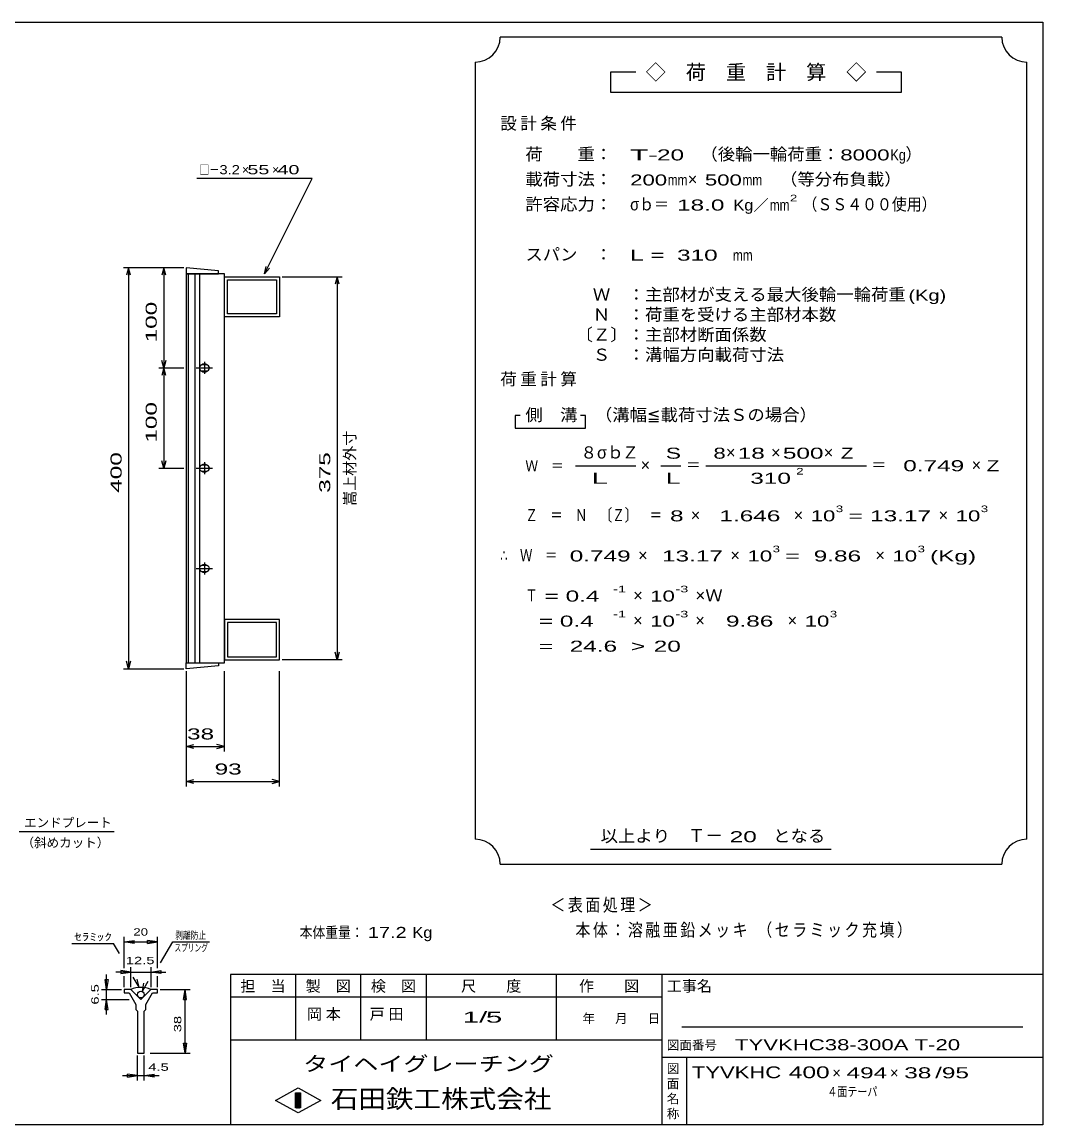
# Model space of a CAD drawing. Units: millimetres, scale not verified. Extents: x -910 to 868, y -641 to 524.
# Drawn here: x -150 to 868, y -576 to 524 of the extents above; entities that cross this region are included whole.
import ezdxf
from ezdxf.enums import TextEntityAlignment as Align

# ---------------------------------------------------------------- set-up
doc = ezdxf.new("R2010")
doc.units = ezdxf.units.MM
doc.header["$LTSCALE"] = 5
for name, color, linetype, lineweight in [('CADPAC_LAYER_0000', 150, 'Continuous', 25), ('CADPAC_LAYER_0016', 3, 'Continuous', 25), ('CADPAC_LAYER_0022', 2, 'Continuous', 25), ('CADPAC_LAYER_0032', 4, 'Continuous', 25)]:
    doc.layers.add(name, color=color, linetype=linetype, lineweight=lineweight)
doc.styles.add('ベクトル', font='')
doc.styles.get('ベクトル').set_extended_font_data('ベクトル')

msp = doc.modelspace()

# ---------------------------------------------------------------- linework, layer by layer
at = {"layer": 'CADPAC_LAYER_0000'}
for p, q in [((-862, 524.25), (868, 524.25)), ((868, 524.25), (868, -575.75)), ((868, -425.75), (58, -425.75)), ((58, -425.75), (58, -575.75)), ((123, -425.75), (123, -490.75)), ((188, -490.75), (188, -425.75)), ((253, -425.75), (253, -490.75)), ((383, -490.75), (383, -425.75)), ((488, -425.75), (488, -575.75)), ((488, -448.25), (58, -448.25)), ((848, -478.25), (508, -478.25)), ((58, -490.75), (488, -490.75)), ((488, -508.25), (868, -508.25)), ((513, -575.75), (513, -508.25)), ((103, -551.25), (125.5, -538.75)), ((125.5, -538.75), (148, -551.25)), ((123, -543.75), (128, -543.75)), ((123, -558.75), (123, -543.75)), ((123, -543.75), (124, -543.75)), ((124, -543.75), (124, -558.75)), ((125, -558.75), (125, -543.75)), ((125, -543.75), (126, -543.75)), ((126, -543.75), (126, -558.75)), ((127, -558.75), (127, -543.75)), ((127, -543.75), (128, -543.75)), ((128, -543.75), (128, -558.75)), ((128, -543.75), (128, -558.75)), ((125.5, -563.75), (103, -551.25)), ((128, -558.75), (123, -558.75)), ((124, -558.75), (125, -558.75)), ((148, -551.25), (125.5, -563.75)), ((126, -558.75), (127, -558.75)), ((868, -575.75), (-862, -575.75))]:
    msp.add_line(p, q, dxfattribs=at)
at = {"layer": 'CADPAC_LAYER_0016'}
for p, q in [((46, 276.25), (14, 279.25)), ((14, 279.25), (14, 273.25)), ((46, 273.25), (46, 276.25)), ((14, 273.25), (46, 273.25)), ((14, 273.25), (14, -114.75)), ((52, 273.25), (14, 273.25)), ((16, 273.25), (16, -114.75)), ((23, -114.75), (23, 273.25)), ((27, 273.25), (27, -114.75)), ((52, -114.75), (52, 273.25)), ((52, 270.25), (107, 270.25)), ((52, 230.25), (52, 270.25)), ((55, 267.25), (104, 267.25)), ((55, 233.25), (55, 267.25)), ((104, 267.25), (104, 233.25)), ((107, 270.25), (107, 230.25)), ((104, 233.25), (55, 233.25)), ((107, 230.25), (52, 230.25)), ((24, 179.25), (40, 179.25)), ((34, 182.25), (30, 182.25)), ((30, 176.25), (34, 176.25)), ((32, 185.25), (32, 173.25)), ((24, 79.25), (40, 79.25)), ((34, 82.25), (30, 82.25)), ((32, 85.25), (32, 73.25)), ((30, 76.25), (34, 76.25)), ((24, -20.75), (40, -20.75)), ((34, -17.75), (30, -17.75)), ((32, -14.75), (32, -26.75)), ((30, -23.75), (34, -23.75)), ((107, -71.75), (52, -71.75)), ((52, -71.75), (52, -111.75)), ((104, -74.75), (55, -74.75)), ((55, -74.75), (55, -108.75)), ((104, -108.75), (104, -74.75)), ((107, -111.75), (107, -71.75)), ((55, -108.75), (104, -108.75)), ((14, -114.75), (46, -114.75)), ((14, -120.75), (14, -114.75)), ((14, -114.75), (52, -114.75)), ((46, -117.75), (14, -120.75)), ((46, -114.75), (46, -117.75)), ((52, -111.75), (107, -111.75))]:
    msp.add_line(p, q, dxfattribs=at)
for centre, radius, start, end in [((30, 179.25), 3, 90, 270), ((32, 179.25), 4, 46.6, 133.4), ((32, 179.25), 4, 226.6, 313.4), ((34, 179.25), 3, 270, 90), ((30, 79.25), 3, 90, 270), ((32, 79.25), 4, 46.6, 133.4), ((34, 79.25), 3, 270, 90), ((32, 79.25), 4, 226.6, 313.4), ((30, -20.75), 3, 90, 270), ((32, -20.75), 4, 46.6, 133.4), ((34, -20.75), 3, 270, 90), ((32, -20.75), 4, 226.6, 313.4)]:
    msp.add_arc(centre, radius, start, end, dxfattribs=at)
at = {"layer": 'CADPAC_LAYER_0022', "color": 4}
for p, q in [((827, 509.25), (327, 509.25)), ((302, 484.25), (302, -290.75)), ((852, -290.75), (852, 484.25)), ((462, 474.25), (437, 474.25)), ((437, 474.25), (437, 454.25)), ((727, 474.25), (702, 474.25)), ((727, 454.25), (727, 474.25)), ((437, 454.25), (727, 454.25)), ((139.5, 368.25), (24.5, 368.25)), ((92, 273.25), (139.5, 368.25)), ((11.5, 279.25), (-48.5, 279.25)), ((-43.5, 279.25), (-45.5, 271.75)), ((-41.5, 271.75), (-43.5, 279.25)), ((-43.5, 279.25), (-43.5, -120.75)), ((11.5, 279.25), (-13.5, 279.25)), ((-8.5, 279.25), (-10.5, 271.75)), ((-6.5, 271.75), (-8.5, 279.25)), ((-8.5, 279.25), (-8.5, 179.25)), ((92, 273.25), (93.5, 280.55)), ((92, 273.25), (97, 278.75)), ((109.5, 270.25), (169.5, 270.25)), ((164.5, 270.25), (162.5, 262.75)), ((166.5, 262.75), (164.5, 270.25)), ((164.5, 270.25), (164.5, -111.75)), ((-13.5, 179.25), (11.5, 179.25)), ((-8.5, 179.25), (-10.5, 186.75)), ((-8.5, 179.25), (-10.5, 171.75)), ((-6.5, 186.75), (-8.5, 179.25)), ((-6.5, 171.75), (-8.5, 179.25)), ((-8.5, 179.25), (-8.5, 79.25)), ((347, 131.75), (342, 131.75)), ((342, 131.75), (342, 119.25)), ((412, 131.75), (407, 131.75)), ((412, 119.25), (412, 131.75)), ((342, 119.25), (412, 119.25)), ((-13.5, 79.25), (11.5, 79.25)), ((-8.5, 79.25), (-10.5, 86.75)), ((-6.5, 86.75), (-8.5, 79.25)), ((402, 81.75), (462, 81.75)), ((487, 81.75), (507, 81.75)), ((532, 81.75), (692, 81.75)), ((164.5, -111.75), (162.5, -104.25)), ((166.5, -104.25), (164.5, -111.75)), ((-48.5, -120.75), (11.5, -120.75)), ((-43.5, -120.75), (-45.5, -113.25)), ((-41.5, -113.25), (-43.5, -120.75)), ((169.5, -111.75), (109.5, -111.75)), ((14, -123.25), (14, -203.25)), ((14, -123.25), (14, -238.25)), ((52, -203.25), (52, -123.25)), ((107, -238.25), (107, -123.25)), ((14, -198.25), (21.5, -196.25)), ((52, -198.25), (44.5, -196.25)), ((21.5, -200.25), (14, -198.25)), ((14, -198.25), (52, -198.25)), ((44.5, -200.25), (52, -198.25)), ((14, -233.25), (21.5, -231.25)), ((21.5, -235.25), (14, -233.25)), ((14, -233.25), (107, -233.25)), ((107, -233.25), (99.5, -231.25)), ((99.5, -235.25), (107, -233.25)), ((-152.75, -282.95), (-57.75, -282.95)), ((417, -300.75), (657, -300.75)), ((327, -315.75), (827, -315.75))]:
    msp.add_line(p, q, dxfattribs=at)
for centre, start, end in [((302, 509.25), 270, 0), ((852, 509.25), 180, 270), ((302, -315.75), 0, 90), ((852, -315.75), 90, 180)]:
    msp.add_arc(centre, 25, start, end, dxfattribs=at)
at = {"layer": 'CADPAC_LAYER_0032'}
for p, q in [((-100.167, -394.75), (-58.5, -394.75)), ((-52.667, -404.75), (-58.5, -394.75)), ((-48, -419.25), (-48, -388.25)), ((-48, -393.25), (-38, -391.75)), ((-38, -394.75), (-48, -393.25)), ((-48, -393.25), (-14.667, -393.25)), ((-38, -394.75), (-38, -391.75)), ((-14.667, -393.25), (-24.667, -391.75)), ((-24.667, -394.75), (-24.667, -391.75)), ((-24.667, -394.75), (-14.667, -393.25)), ((-14.667, -419.25), (-14.667, -388.25)), ((-11.665, -414.083), (0.502, -393.083)), ((0.502, -393.083), (37.168, -393.083)), ((-65.5, -440.75), (-65.5, -425.75)), ((-41.333, -423.25), (-56.333, -423.25)), ((-41.333, -423.25), (-51.333, -421.75)), ((-51.333, -421.75), (-51.333, -424.75)), ((-51.333, -424.75), (-41.333, -423.25)), ((-48, -438.25), (-48, -427.25)), ((-41.333, -438.25), (-41.333, -418.25)), ((-41.333, -423.25), (-21.333, -423.25)), ((-33, -438.25), (-38.833, -428.25)), ((-21.333, -418.25), (-21.333, -438.25)), ((-21.333, -423.25), (-11.333, -421.75)), ((-11.333, -424.75), (-21.333, -423.25)), ((-21.333, -423.25), (-6.333, -423.25)), ((-14.667, -438.25), (-14.667, -427.25)), ((-11.333, -421.75), (-11.333, -424.75)), ((-65.5, -440.75), (-67, -430.75)), ((-67, -430.75), (-64, -430.75)), ((-64, -430.75), (-65.5, -440.75)), ((-33, -438.25), (-34.833, -430.417)), ((-29.665, -442.416), (-23.998, -432.416)), ((-29.665, -442.416), (-28.498, -434.416)), ((-70.5, -440.75), (-50.5, -440.75)), ((-70.5, -450.75), (-43, -450.75)), ((-67, -460.75), (-65.5, -450.75)), ((-65.5, -450.75), (-65.5, -440.75)), ((-64, -460.75), (-65.5, -450.75)), ((-65.5, -465.75), (-65.5, -450.75)), ((-48, -440.75), (-48, -444.083)), ((-41.333, -440.75), (-48, -440.75)), ((-48, -444.083), (-43, -444.083)), ((-43, -444.083), (-36.333, -455.75)), ((-31.333, -450.75), (-41.333, -440.75)), ((-21.333, -440.75), (-31.333, -450.75)), ((-26.333, -455.75), (-19.667, -444.083)), ((-14.667, -440.75), (-21.333, -440.75)), ((-19.667, -444.083), (-14.667, -444.083)), ((-14.667, -444.083), (-14.667, -440.75)), ((-12.167, -440.75), (17.833, -440.75)), ((11.333, -450.75), (12.833, -440.75)), ((11.333, -450.75), (14.333, -450.75)), ((14.333, -450.75), (12.833, -440.75)), ((12.833, -504.084), (12.833, -440.75)), ((-67, -460.75), (-64, -460.75)), ((-36.333, -455.75), (-36.333, -460.75)), ((-36.333, -460.75), (-34.667, -462.417)), ((-28, -462.417), (-26.333, -460.75)), ((-26.333, -460.75), (-26.333, -455.75)), ((-34.667, -462.417), (-34.667, -504.083)), ((-28, -504.083), (-28, -462.417)), ((12.833, -504.084), (11.333, -494.084)), ((11.333, -494.084), (14.333, -494.084)), ((14.333, -494.084), (12.833, -504.084)), ((-34.667, -504.083), (-28, -504.083)), ((-22.167, -504.084), (17.833, -504.084)), ((-34.667, -531.583), (-34.667, -506.584)), ((-28, -531.583), (-28, -506.584)), ((-49.667, -526.583), (-34.667, -526.583)), ((-34.667, -526.583), (-44.667, -525.083)), ((-44.667, -528.083), (-44.667, -525.083)), ((-44.667, -528.083), (-34.667, -526.583)), ((-34.667, -526.583), (-28, -526.583)), ((-28, -526.583), (-18, -525.083)), ((-18, -528.083), (-28, -526.583)), ((-28, -526.583), (-13, -526.583)), ((-18, -528.083), (-18, -525.083))]:
    msp.add_line(p, q, dxfattribs=at)
msp.add_circle((-31.333, -445.75), 3.333, dxfattribs=at)
msp.add_arc((-31.502, -463.589), 25, 66, 113, dxfattribs=at)

# ---------------------------------------------------------------- texts
at = {"layer": 'CADPAC_LAYER_0000', "style": 'ベクトル'}
for s, height, p in [('担\u3000当', 11, (68, -437.25)), ('製\u3000図', 11, (133, -437.25)), ('検\u3000図', 11, (198, -437.25)), ('尺\u3000\u3000度', 11, (288, -437.25)), ('作\u3000\u3000図', 11, (405.5, -437.25)), ('工事名', 11, (493, -437.25)), ('年', 9.164, (409, -469.5)), ('月', 9.164, (441.5, -469.5)), ('日', 9.164, (474, -469.5)), ('図面番号', 9.164, (493, -496)), ('図', 9.164, (493, -519.5)), ('面', 9.164, (493, -534.5)), ('名', 9.164, (493, -549.5)), ('称', 9.164, (493, -564.5))]:
    msp.add_text(s, height=height, dxfattribs=at).set_placement(p, align=Align.MIDDLE_LEFT)
at = {"layer": 'CADPAC_LAYER_0000', "color": 222, "style": 'ベクトル'}
for s, height, width, p in [('タイヘイグレーチング', 14.66, 1.25, (130.5, -514.75)), ('石田鉄工株式会社', 18.33, 1.1, (158, -549.75))]:
    msp.add_text(s, height=height, dxfattribs=dict(at, width=width)).set_placement(p, align=Align.MIDDLE_LEFT)
at = {"layer": 'CADPAC_LAYER_0022', "style": 'ベクトル'}
for s, height, p in [('◇\u3000荷\u3000重\u3000計\u3000算\u3000◇', 14.66, (472, 474.25)), ('）', 12.1, (731, 392.5)), ('×', 9.164, (69.5, 377)), ('×', 9.164, (99.5, 377)), ('×', 12.1, (514, 367.5)), ('／', 11, (579.5, 341.75)), ('８', 12.1, (407, 95)), ('σｂ', 12.1, (423.5, 95)), ('Ｚ', 12.1, (448.5, 95)), ('×', 12.1, (552, 95)), ('×', 12.1, (597, 95)), ('×', 12.1, (649.5, 95)), ('×', 12.1, (467, 82.5)), ('×', 12.1, (797, 82.5)), ('×', 12.1, (517, 32.5)), ('×', 12.1, (619.5, 32.5)), ('×', 12.1, (764, 32.5)), ('×', 12.1, (464.5, -7.5)), ('×', 12.1, (556.5, -7.5)), ('×', 12.1, (701, -7.5)), ('×', 12.1, (459.5, -47.5)), ('×', 12.1, (459.5, -72.5)), ('×', 12.1, (521.5, -72.5)), ('×', 12.1, (613.5, -72.5)), ('エンドプレート', 9.164, (-147.75, -274.2)), ('Ｔ－', 12.83, (514, -287)), ('（斜めカット）', 9.164, (-150.25, -294.2)), ('×', 11, (658, -523.75)), ('×', 11, (715.5, -523.75))]:
    msp.add_text(s, height=height, dxfattribs=at).set_placement(p, align=Align.MIDDLE_LEFT)
for s, height, width, p in [('荷\u3000\u3000重：\u3000', 12.1, 1.05, (352, 392.5)), ('T-', 11, 2, (456.5, 391.75)), (' 20 ', 11, 1.65, (476.5, 391.75)), ('（後輪一輪荷重：', 12.1, 1.05, (526.5, 392.5)), ('8000', 11, 1.5, (666, 391.75)), ('Kg', 11, 0.85, (716, 391.75)), ('□－', 9.164, 0.8, (27, 377)), ('3.2', 9.164, 1.2, (47, 377)), (' 55 ', 9.164, 1.6, (69.5, 377)), (' 40 ', 9.164, 1.6, (99.5, 377)), ('載荷寸法：\u3000', 12.1, 1.05, (352, 367.5)), ('\u3000（等分布負載）', 12.1, 1.05, (588.5, 367.5)), ('200', 11, 1.5, (456.5, 366.75)), ('mm', 11, 0.8, (494, 366.75)), ('500', 11, 1.5, (531, 366.75)), ('mm', 11, 0.8, (568.5, 366.75)), ('2', 6.598, 1.5, (615.75, 348.75)), ('許容応力：\u3000', 12.1, 1.05, (352, 342.5)), ('σｂ＝', 12.1, 0.9, (456.5, 342.5)), (' 18.0', 11, 1.65, (496.5, 341.75)), ('Kg', 11, 1.1, (559.5, 341.75)), ('mm', 11, 0.8, (595.75, 341.75)), ('（ＳＳ４００使用）', 12.1, 0.9, (628.25, 342.5)), ('スパン\u3000：\u3000', 12.1, 1.05, (352, 292.5)), ('L = ', 11, 1.65, (456.5, 291.75)), (' 310 ', 11, 1.65, (496.5, 291.75)), ('mm', 11, 0.8, (559, 291.75)), ('\u3000Ｗ\u3000：主部材が支える最大後輪一輪荷重', 12.1, 1.05, (402, 252.5)), ('(Kg)', 11, 1.35, (734, 251.75)), ('\u3000Ｎ\u3000：荷重を受ける主部材本数', 12.1, 1.05, (402, 232.5)), ('〔Ｚ〕：主部材断面係数', 12.1, 1.05, (402, 212.5)), ('\u3000Ｓ\u3000：溝幅方向載荷寸法', 12.1, 1.05, (402, 192.5)), ('側\u3000溝', 12.1, 1.05, (352, 132.5)), ('\u3000（溝幅≦載荷寸法Ｓの場合）', 12.1, 1.05, (404, 132.5)), ('S', 11, 1.55, (492, 94.25)), ('8', 11, 1.5, (539.5, 94.25)), (' 18 ', 11, 1.65, (557, 94.25)), (' 500 ', 11, 1.65, (602, 94.25)), ('Z', 11, 1.4, (666.5, 94.25)), ('Ｗ\u3000＝', 11, 0.85, (352, 81.75)), ('＝', 12.1, 0.9, (512, 82.5)), ('2', 6.598, 1.5, (622, 76.25)), ('＝', 12.1, 0.9, (697, 82.5)), (' 0.749', 11, 1.65, (722, 81.75)), ('Z', 11, 1.4, (812, 81.75)), ('L', 11, 1.8, (492, 69.25)), (' 310 ', 11, 1.65, (569.5, 69.25)), ('Ｚ\u3000＝\u3000Ｎ\u3000〔Ｚ〕\u3000＝', 12.1, 0.75, (352, 32.5)), (' 8 ', 11, 1.65, (489.5, 31.75)), ('  1.646', 11, 1.65, (532, 31.75)), ('10', 11, 1.5, (636.5, 31.75)), ('3', 6.598, 1.5, (661.5, 38.75)), ('=', 11, 1.7, (674, 31.75)), (' 13.17', 11, 1.65, (689, 31.75)), ('10', 11, 1.5, (781, 31.75)), ('3', 6.598, 1.5, (806, 38.75)), ('3', 6.598, 1.5, (598.5, -1.25)), ('3', 6.598, 1.5, (743, -1.25)), ('∴\u3000Ｗ\u3000＝', 12.1, 0.75, (327, -7.5)), (' 0.749', 11, 1.65, (389.5, -8.25)), (' 13.17', 11, 1.65, (481.5, -8.25)), ('10', 11, 1.5, (573.5, -8.25)), ('=', 11, 1.7, (611, -8.25)), ('  9.86', 11, 1.65, (626, -8.25)), ('10', 11, 1.5, (718, -8.25)), ('(Kg)', 11, 1.65, (755.5, -8.25)), ('Ｔ', 12.1, 0.75, (352, -47.5)), (' = 0.4', 11, 1.65, (364.5, -48.25)), ('-1', 6.598, 1.65, (439.5, -41.25)), ('10', 11, 1.5, (476.5, -48.25)), ('-3', 6.598, 1.65, (501.5, -41.25)), ('×Ｗ', 12.1, 1.05, (521.5, -47.5)), ('-1', 6.598, 1.65, (439.5, -66.25)), ('-3', 6.598, 1.65, (501.5, -66.25)), ('3', 6.598, 1.5, (655.5, -66.25)), ('  = 0.4', 11, 1.65, (352, -73.25)), ('10', 11, 1.5, (476.5, -73.25)), ('  9.86', 11, 1.65, (538.5, -73.25)), ('10', 11, 1.5, (630.5, -73.25)), ('  =', 11, 1.65, (352, -98.25)), (' 24.6', 11, 1.65, (389.5, -98.25)), ('>', 11, 1.7, (457, -98.25)), (' 20 ', 11, 1.65, (473.25, -98.25)), (' 38 ', 11, 1.65, (8, -185.75)), (' 93 ', 11, 1.65, (35.5, -220.75)), ('以上より\u3000', 12.1, 1.05, (427, -287.5)), (' 20 ', 11, 1.65, (549, -288.25)), ('となる', 12.1, 1.05, (599, -287.5)), ('本体重量：', 11, 0.85, (127, -383.75)), (' 17.2', 11, 1.35, (189.5, -383.75)), ('Kg', 11, 1.1, (239.5, -383.75)), ('1/', 11, 2, (289.5, -468.25)), (' 5 ', 11, 2, (304.5, -468.25)), ('TYVKHC38-300A T-20', 11, 1.5, (561, -495.75)), ('TYVKHC', 11.73, 1.4, (518, -523.25)), (' 400 ', 11.73, 1.55, (608, -523.25)), (' 494 ', 11, 1.65, (665.5, -523.75)), (' 38 ', 11, 1.65, (723, -523.75)), ('/', 11, 1.65, (760.5, -523.75)), (' 95 ', 11, 1.65, (760.5, -523.75)), ('４面テーパ', 9.164, 0.8, (653, -542.5))]:
    msp.add_text(s, height=height, dxfattribs=dict(at, width=width)).set_placement(p, align=Align.MIDDLE_LEFT)
at = {"layer": 'CADPAC_LAYER_0022', "style": 'ベクトル', "width": 1.65}
for s, p in [(' 100 ', (-21, 198)), (' 100 ', (-21, 98)), (' 400 ', (-56, 48)), (' 375 ', (152, 48))]:
    msp.add_text(s, height=11, rotation=90, dxfattribs=at).set_placement(p, align=Align.MIDDLE_LEFT)
at = {"layer": 'CADPAC_LAYER_0022', "style": 'ベクトル'}
msp.add_text('嵩上材外寸', height=11, rotation=90, dxfattribs=at).set_placement((177, 41.75), align=Align.MIDDLE_LEFT)
at = {"layer": 'CADPAC_LAYER_0022', "attachment_point": 4, "style": 'ベクトル'}
for s, insert, char_height in [('\\T1.21;設計条件', (327, 422.5), 12.1), ('\\T1.21;荷重計算', (327, 167.5), 12.1), ('\\T1.33;\\W2;\\~L\\~', (407, 69.25), 11), ('\\T1.17;\\W0.85;＜表面処理＞', (377, -357), 12.83), ('\\T1.17;\\W0.85;本体：溶融亜鉛メッキ', (402, -382), 12.83), ('\\T1.17;\\W0.85;（セラミック充填）', (583.25, -382), 12.83), ('\\T1.25;岡本\u3000', (134.25, -465.75), 11), ('\\T1.25;戸田\u3000', (196.75, -465.75), 11)]:
    msp.add_mtext(s, dxfattribs=dict(at, insert=insert, char_height=char_height))
at = {"layer": 'CADPAC_LAYER_0032', "color": 2, "style": 'ベクトル'}
for s, width, p in [('ｾﾗﾐｯｸ', 1.5, (-97.667, -388.25)), ('20', 1.35, (-38.833, -383.25)), ('剥離防止', 0.75, (3.002, -386.583)), ('スプリング', 0.65, (2.168, -399.083)), ('12.5', 1.5, (-46.333, -411.75)), (' 4.5 ', 1.5, (-28, -518.083))]:
    msp.add_text(s, height=7.331, dxfattribs=dict(at, width=width)).set_placement(p, align=Align.MIDDLE_LEFT)
at = {"layer": 'CADPAC_LAYER_0032', "color": 2, "style": 'ベクトル', "width": 1.5}
for s, p in [('6.5', (-77, -455.75)), (' 38 ', (5.333, -487.417))]:
    msp.add_text(s, height=7.331, rotation=90, dxfattribs=at).set_placement(p, align=Align.MIDDLE_LEFT)

doc.saveas('drawing.dxf')
